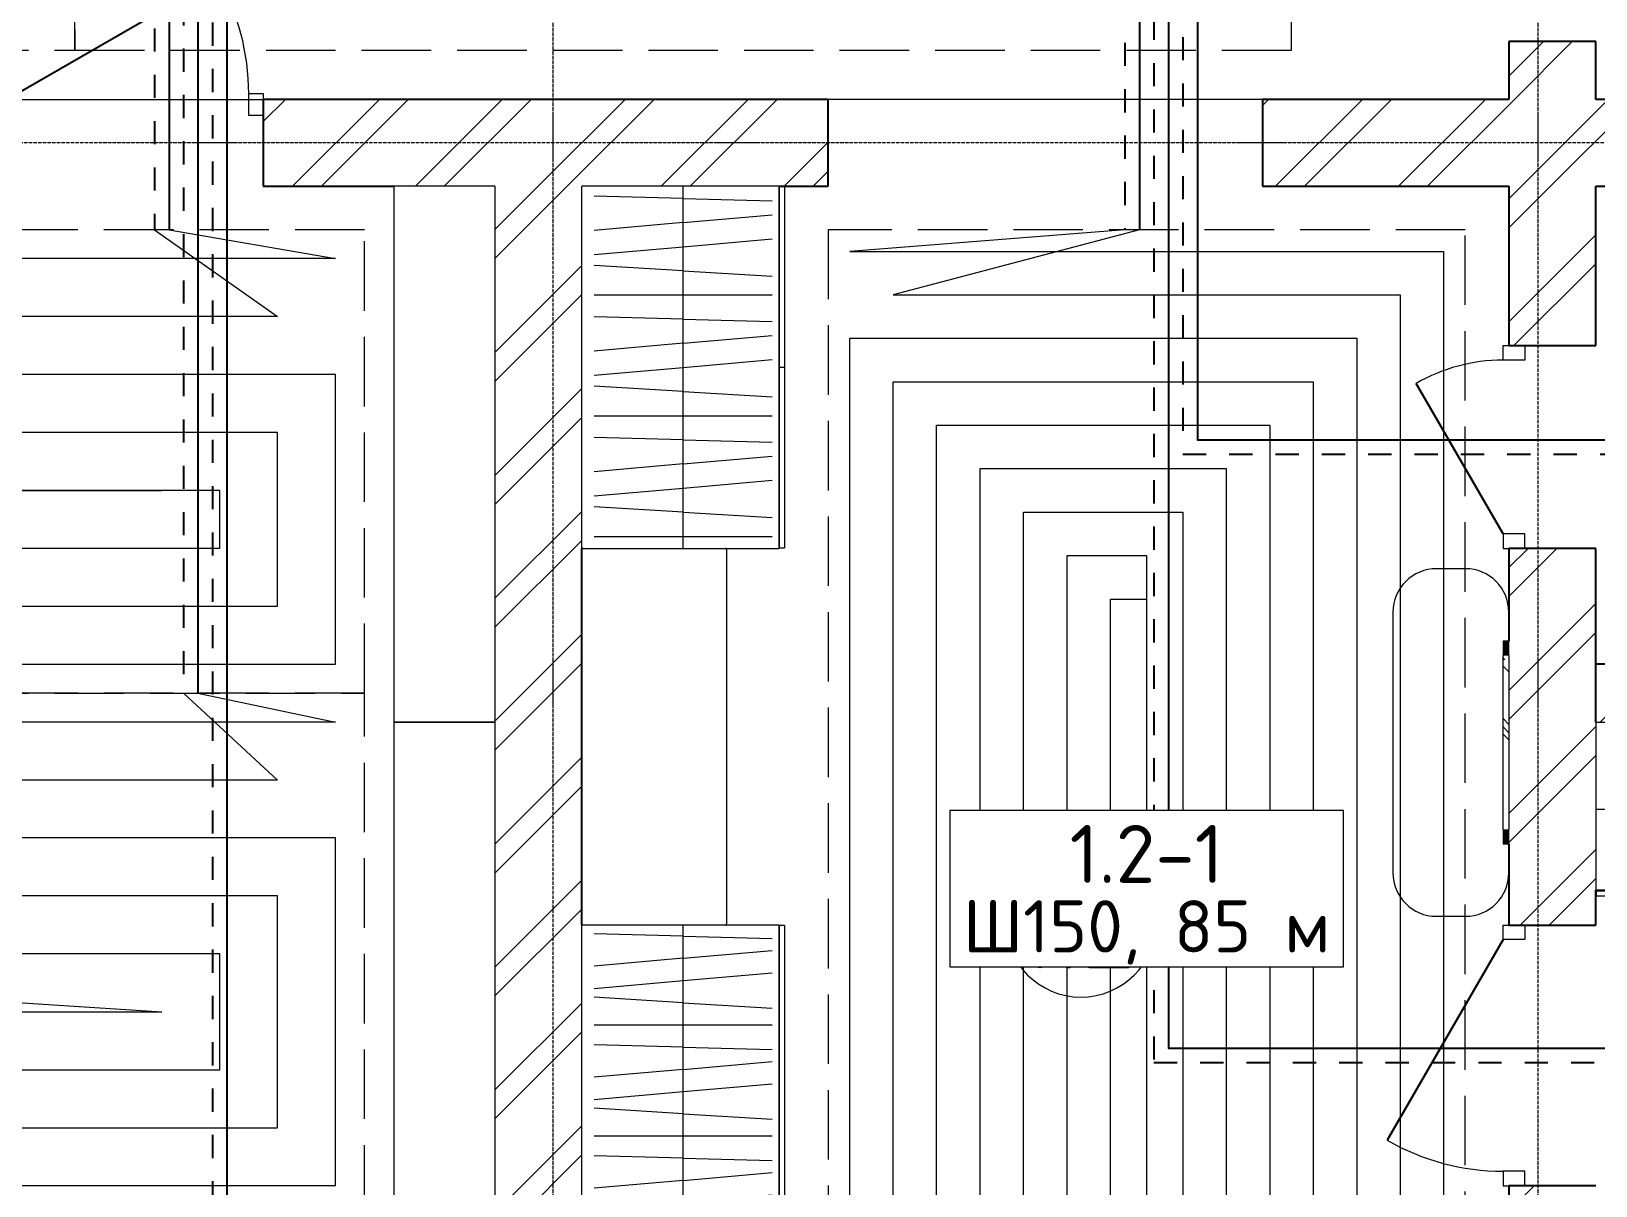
# Model space of a CAD drawing. Header units: millimetres. Extents: x -5016 to 22834, y -6019 to 18943.
# Drawn here: x 4299 to 9700, y 2700 to 6685 of the extents above; entities that cross this region are included whole.
import ezdxf
from ezdxf.enums import TextEntityAlignment as Align

# ---------------------------------------------------------------- set-up
doc = ezdxf.new("R2010")
doc.units = ezdxf.units.MM
for name, pattern in [('ОВ_ПУНКТ', [160, 80, -80]), ('ОВ_ШТРИХ', [330, 240, -90]), ('Осевая 12-2-2', [16, 12, -2, 0, -2])]:
    doc.linetypes.add(name, pattern=pattern)
for name, color, linetype, lineweight in [('A-AREA-IDEN', 8, 'Continuous', 13), ('A-DETL-GENF', 9, 'Continuous', 13), ('A-DOOR', 8, 'Continuous', 13), ('A-FLOR', 9, 'Continuous', 13), ('A-WALL', 8, 'Continuous', 13), ('A-WALL-PATT', 8, 'Continuous', 13), ('I-FURN', 9, 'Continuous', 13), ('S-GRID', 8, 'Continuous', 13), ('АР_подложка', 8, 'Continuous', 13), ('ОВ_марки', 7, 'Continuous', 18), ('ОВ_Т11', 6, 'Continuous', 35), ('ОВ_Т21', 4, 'Continuous', 35), ('ОВ_ТП', 1, 'Continuous', 13)]:
    doc.layers.add(name, color=color, linetype=linetype, lineweight=lineweight)
doc.styles.add('GOST', font='isocpeur.ttf', dxfattribs={"width": 0.9})
doc.styles.add('GOST Common', font='GOST_Common.ttf', dxfattribs={"height": 300})
pattern_1 = [(45, (0, 0), (-212.132, 212.132), []), (45, (0, 100), (-212.132, 212.132), [])]

# ---------------------------------------------------------------- blocks, each defined once
blk = doc.blocks.new('INT 18 Шкаф - INT 18 Шкаф-1563510-Этаж 1 - Планировка')
at = {"layer": 'A-DETL-GENF'}
for p, q in [((-1111.7, 307), (-1111.7, -307)), ((-1035, 0), (-1016.2, 307)), ((-985.3, 307), (-958.3, 0)), ((-881.7, 0), (-908.7, 307)), ((-805, 0), (-797.1, 307)), ((-728.3, 307), (-728.3, -307)), ((-651.7, 0), (-632.8, 307)), ((-602, 307), (-575, 0)), ((-498.3, 0), (-525.3, 307)), ((-421.7, 0), (-413.8, 307)), ((-345, 307), (-345, -307)), ((-268.3, 0), (-249.5, 307)), ((-218.7, 307), (-191.7, 0)), ((-115, 0), (-142, 307)), ((-38.3, 0), (-30.5, 307)), ((38.3, 307), (38.3, -307)), ((115, 0), (133.8, 307)), ((164.7, 307), (191.7, 0)), ((268.3, 0), (241.3, 307)), ((345, 0), (352.9, 307)), ((421.7, 307), (421.7, -307)), ((498.3, 0), (517.2, 307)), ((548, 307), (575, 0)), ((651.7, 0), (624.7, 307)), ((728.3, 0), (736.2, 307)), ((805, 307), (805, -307)), ((881.7, 0), (900.5, 307)), ((931.3, 307), (958.3, 0)), ((1035, 0), (1008, 307)), ((1111.7, 0), (1119.5, 307)), ((-1150, 0), (-766.7, 0)), ((-1035, 0), (-1053.8, -307)), ((-958.3, 0), (-931.3, -307)), ((-881.7, 0), (-854.7, -307)), ((-805, 0), (-812.9, -307)), ((-766.7, 0), (-383.3, 0)), ((-651.7, 0), (-670.5, -307)), ((-575, 0), (-548, -307)), ((-498.3, 0), (-471.3, -307)), ((-421.7, 0), (-429.5, -307)), ((-383.3, 0), (0, 0)), ((-268.3, 0), (-287.2, -307)), ((-191.7, 0), (-164.7, -307)), ((-115, 0), (-88, -307)), ((-38.3, 0), (-46.2, -307)), ((0, 0), (383.3, 0)), ((115, 0), (96.2, -307)), ((191.7, 0), (218.7, -307)), ((268.3, 0), (295.3, -307)), ((345, 0), (337.1, -307)), ((383.3, 0), (766.7, 0)), ((498.3, 0), (479.5, -307)), ((575, 0), (602, -307)), ((651.7, 0), (678.7, -307)), ((728.3, 0), (720.5, -307)), ((766.7, 0), (1150, 0)), ((881.7, 0), (862.8, -307)), ((958.3, 0), (985.3, -307)), ((1035, 0), (1062, -307)), ((1111.7, 0), (1103.8, -307))]:
    blk.add_line(p, q, dxfattribs=at)
at = {"layer": 'I-FURN'}
for p, q in [((-1150, 350), (1150, 350)), ((-1150, 350), (-1150, -330)), ((1150, -330), (1150, 350)), ((1150, -330), (-1150, -330)), ((-1148.5, -332), (-0.8, -332)), ((-1148.5, -332), (-1148.5, -350)), ((-0.8, -350), (-1148.5, -350)), ((-0.8, -350), (-0.8, -332)), ((0.8, -332), (1148.5, -332)), ((0.8, -332), (0.8, -350)), ((1148.5, -350), (0.8, -350)), ((1148.5, -350), (1148.5, -332))]:
    blk.add_line(p, q, dxfattribs=at)
blk = doc.blocks.new('INT 18 Шкаф - INT 18 Шкаф-1563560-Этаж 1 - Планировка')
at = {"layer": 'A-DETL-GENF'}
for p, q in [((-1311.4, 307), (-1311.4, -207)), ((-1234.3, 50), (-1215.5, 307)), ((-1184.1, 307), (-1157.1, 50)), ((-1080, 50), (-1107, 307)), ((-1002.9, 50), (-995, 307)), ((-925.7, 307), (-925.7, -207)), ((-848.6, 50), (-829.7, 307)), ((-798.4, 307), (-771.4, 50)), ((-694.3, 50), (-721.3, 307)), ((-617.1, 50), (-609.3, 307)), ((-540, 307), (-540, -207)), ((-462.9, 50), (-444, 307)), ((-412.7, 307), (-385.7, 50)), ((-308.6, 50), (-335.6, 307)), ((-231.4, 50), (-223.6, 307)), ((-154.3, 307), (-154.3, -207)), ((-77.1, 50), (-58.3, 307)), ((-27, 307), (0, 50)), ((77.1, 50), (50.1, 307)), ((154.3, 50), (162.1, 307)), ((231.4, 307), (231.4, -207)), ((308.6, 50), (327.4, 307)), ((358.7, 307), (385.7, 50)), ((462.9, 50), (435.9, 307)), ((540, 50), (547.9, 307)), ((617.1, 307), (617.1, -207)), ((694.3, 50), (713.1, 307)), ((744.4, 307), (771.4, 50)), ((848.6, 50), (821.6, 307)), ((925.7, 50), (933.6, 307)), ((1002.9, 307), (1002.9, -207)), ((1080, 50), (1098.8, 307)), ((1130.1, 307), (1157.1, 50)), ((1234.3, 50), (1207.3, 307)), ((1311.4, 50), (1319.3, 307)), ((-1350, 50), (-964.3, 50)), ((-1234.3, 50), (-1253.1, -207)), ((-1157.1, 50), (-1130.1, -207)), ((-1080, 50), (-1053, -207)), ((-1002.9, 50), (-1010.7, -207)), ((-964.3, 50), (-578.6, 50)), ((-848.6, 50), (-867.4, -207)), ((-771.4, 50), (-744.4, -207)), ((-694.3, 50), (-667.3, -207)), ((-617.1, 50), (-625, -207)), ((-578.6, 50), (-192.9, 50)), ((-462.9, 50), (-481.7, -207)), ((-385.7, 50), (-358.7, -207)), ((-308.6, 50), (-281.6, -207)), ((-231.4, 50), (-239.3, -207)), ((-192.9, 50), (192.9, 50)), ((-77.1, 50), (-96, -207)), ((0, 50), (27, -207)), ((77.1, 50), (104.1, -207)), ((154.3, 50), (146.4, -207)), ((192.9, 50), (578.6, 50)), ((308.6, 50), (289.7, -207)), ((385.7, 50), (412.7, -207)), ((462.9, 50), (489.9, -207)), ((540, 50), (532.1, -207)), ((578.6, 50), (964.3, 50)), ((694.3, 50), (675.5, -207)), ((771.4, 50), (798.4, -207)), ((848.6, 50), (875.6, -207)), ((925.7, 50), (917.9, -207)), ((964.3, 50), (1350, 50)), ((1080, 50), (1061.2, -207)), ((1157.1, 50), (1184.1, -207)), ((1234.3, 50), (1261.3, -207)), ((1311.4, 50), (1303.6, -207))]:
    blk.add_line(p, q, dxfattribs=at)
at = {"layer": 'I-FURN'}
for p, q in [((-1350, 350), (1350, 350)), ((-1350, 350), (-1350, -230)), ((1350, -230), (1350, 350)), ((1350, -230), (-1350, -230)), ((-1348.5, -232), (-0.8, -232)), ((-1348.5, -232), (-1348.5, -250)), ((-0.8, -250), (-1348.5, -250)), ((-0.8, -250), (-0.8, -232)), ((0.8, -232), (1348.5, -232)), ((0.8, -232), (0.8, -250)), ((1348.5, -250), (0.8, -250)), ((1348.5, -250), (1348.5, -232))]:
    blk.add_line(p, q, dxfattribs=at)
blk = doc.blocks.new('INT 15 Тумба овальная - INT 15 Тумба овальная-1356788-Этаж 1 - Планировка')
at = {"layer": 'I-FURN'}
for p, q in [((450, 200), (-450, 200)), ((-600, 50), (-600, -50)), ((600, -50), (600, 50))]:
    blk.add_line(p, q, dxfattribs=at)
for centre, start, end in [((-450, 50), 90, 180), ((450, 50), 360, 90), ((-450, -50), 180, 270), ((450, -50), 270, 360)]:
    blk.add_arc(centre, 150, start, end, dxfattribs=at)
blk = doc.blocks.new('INT 19 Дверь межкомнатная одностворчатая - 900 х 2370 _800_ Глухое Л-НАР-1569038-Этаж 1 - Планировка')
at = {"layer": 'A-DOOR', "lineweight": 25}
blk.add_line((400, 170), (-292.8, 570), dxfattribs=at)
at = {"layer": 'A-DOOR'}
for p, q in [((-400, 170), (-450, 170)), ((-450, 170), (-450, 95)), ((-400, 95), (-400, 170)), ((400, 95), (400, 170)), ((400, 170), (450, 170)), ((450, 170), (450, 95)), ((-450, 95), (-400, 95)), ((450, 95), (400, 95))]:
    blk.add_line(p, q, dxfattribs=at)
blk.add_arc((400, 170), 800, 150, 180, dxfattribs=at)
blk = doc.blocks.new('INT 19 Дверь межкомнатная одностворчатая - 700х 2370 _800_ Глухое П-НАР-1569042-Этаж 1 - Планировка')
at = {"layer": 'A-DOOR', "lineweight": 25}
blk.add_line((-300, 170), (219.6, 470), dxfattribs=at)
at = {"layer": 'A-DOOR'}
for p, q in [((-300, 170), (-350, 170)), ((-350, 170), (-350, 95)), ((-300, 95), (-300, 170)), ((300, 95), (300, 170)), ((300, 170), (350, 170)), ((350, 170), (350, 95)), ((-350, 95), (-300, 95)), ((350, 95), (300, 95))]:
    blk.add_line(p, q, dxfattribs=at)
blk.add_arc((-300, 170), 600, 360, 30, dxfattribs=at)
blk = doc.blocks.new('INT 19 Дверь межкомнатная одностворчатая - 900 х 2370 _800_ Глухое П-НАР-1569046-Этаж 1 - Планировка')
at = {"layer": 'A-DOOR', "lineweight": 25}
blk.add_line((-400, 170), (292.8, 570), dxfattribs=at)
at = {"layer": 'A-DOOR'}
for p, q in [((-400, 170), (-450, 170)), ((-450, 170), (-450, 95)), ((-400, 95), (-400, 170)), ((400, 95), (400, 170)), ((400, 170), (450, 170)), ((450, 170), (450, 95)), ((-450, 95), (-400, 95)), ((450, 95), (400, 95))]:
    blk.add_line(p, q, dxfattribs=at)
blk.add_arc((-400, 170), 800, 360, 30, dxfattribs=at)
blk = doc.blocks.new('INT 18 Шкаф - INT 18 Шкаф-1563750-Этаж 1 - Планировка')
at = {"layer": 'I-FURN'}
for p, q in [((-925, 350), (925, 350)), ((-925, 350), (-925, 2)), ((925, 2), (925, 350)), ((925, 2), (-925, 2))]:
    blk.add_line(p, q, dxfattribs=at)
blk = doc.blocks.new('INT 18 Шкаф - INT 18 Шкаф-1566372-Этаж 1 - Планировка')
at = {"layer": 'A-DETL-GENF'}
for p, q in [((-583.3, 307), (-583.3, -307)), ((-500, 0), (-481.2, 307)), ((-443.7, 307), (-416.7, 0)), ((-333.3, 0), (-360.3, 307)), ((-250, 0), (-242.1, 307)), ((-166.7, 307), (-166.7, -307)), ((-83.3, 0), (-64.5, 307)), ((-27, 307), (0, 0)), ((83.3, 0), (56.3, 307)), ((166.7, 0), (174.5, 307)), ((250, 307), (250, -307)), ((333.3, 0), (352.2, 307)), ((389.7, 307), (416.7, 0)), ((500, 0), (473, 307)), ((583.3, 0), (591.2, 307)), ((-625, 0), (-208.3, 0)), ((-500, 0), (-518.8, -307)), ((-416.7, 0), (-389.7, -307)), ((-333.3, 0), (-306.3, -307)), ((-250, 0), (-257.9, -307)), ((-208.3, 0), (208.3, 0)), ((-83.3, 0), (-102.2, -307)), ((0, 0), (27, -307)), ((83.3, 0), (110.3, -307)), ((166.7, 0), (158.8, -307)), ((208.3, 0), (625, 0)), ((333.3, 0), (314.5, -307)), ((416.7, 0), (443.7, -307)), ((500, 0), (527, -307)), ((583.3, 0), (575.5, -307))]:
    blk.add_line(p, q, dxfattribs=at)
at = {"layer": 'I-FURN'}
for p, q in [((-625, 350), (625, 350)), ((-625, 350), (-625, -330)), ((625, -330), (625, 350)), ((625, -330), (-625, -330)), ((-623.5, -332), (-0.8, -332)), ((-623.5, -332), (-623.5, -350)), ((-0.8, -350), (-623.5, -350)), ((-0.8, -350), (-0.8, -332)), ((0.8, -332), (623.5, -332)), ((0.8, -332), (0.8, -350)), ((623.5, -350), (0.8, -350)), ((623.5, -350), (623.5, -332))]:
    blk.add_line(p, q, dxfattribs=at)
blk = doc.blocks.new('INT Банкетка - INT Банкетка-1566404-Этаж 1 - Планировка')
at = {"layer": 'I-FURN'}
blk.add_line((-645, -250), (645, -250), dxfattribs=at)
at = {"layer": 'I-FURN', "flags": 128}
for points in [[(-645, 250), (-645.2, 250), (-645.4, 250), (-645.6, 250), (-645.8, 249.9), (-646, 249.9), (-646.2, 249.9), (-646.4, 249.8), (-646.6, 249.7), (-646.8, 249.7), (-646.9, 249.6), (-647.1, 249.5), (-647.3, 249.4), (-647.5, 249.3), (-647.7, 249.2), (-647.8, 249.1), (-648, 249), (-648.1, 248.9), (-648.3, 248.8), (-648.4, 248.6), (-648.6, 248.5), (-648.7, 248.3), (-648.9, 248.2), (-649, 248), (-649.1, 247.9), (-649.2, 247.7), (-649.3, 247.5), (-649.4, 247.4), (-649.5, 247.2), (-649.6, 247), (-649.7, 246.8), (-649.7, 246.6), (-649.8, 246.4), (-649.8, 246.2), (-649.9, 246), (-649.9, 245.8), (-650, 245.7), (-650, 245.5), (-650, 245.3), (-650, 245.1)], [(-649.1, 247.9), (-649.2, 247.7), (-649.3, 247.5), (-649.4, 247.4), (-649.5, 247.2), (-649.6, 247), (-649.7, 246.8), (-649.7, 246.6), (-649.8, 246.4), (-649.8, 246.2), (-649.9, 246), (-649.9, 245.8), (-650, 245.7), (-650, 245.5), (-650, 245.3), (-650, 245.1)], [(-645, 250), (-645.2, 250), (-645.4, 250), (-645.6, 250), (-645.8, 249.9), (-646, 249.9), (-646.2, 249.9), (-646.4, 249.8), (-646.6, 249.7), (-646.8, 249.7), (-646.9, 249.6), (-647.1, 249.5), (-647.3, 249.4), (-647.5, 249.3), (-647.7, 249.2), (-647.8, 249.1)], [(647.9, 249.1), (647.7, 249.2), (647.5, 249.3), (647.4, 249.4), (647.2, 249.5), (647, 249.6), (646.8, 249.7), (646.6, 249.7), (646.4, 249.8), (646.2, 249.8), (646, 249.9), (645.8, 249.9), (645.7, 250), (645.5, 250), (645.3, 250), (645.1, 250)], [(650, 245), (650, 245.2), (650, 245.4), (650, 245.6), (649.9, 245.8), (649.9, 246), (649.9, 246.2), (649.8, 246.4), (649.7, 246.6), (649.7, 246.8), (649.6, 246.9), (649.5, 247.1), (649.4, 247.3), (649.3, 247.5), (649.2, 247.7), (649.1, 247.8), (649, 248), (648.9, 248.1), (648.8, 248.3), (648.6, 248.4), (648.5, 248.6), (648.3, 248.7), (648.2, 248.9), (648, 249), (647.9, 249.1), (647.7, 249.2), (647.5, 249.3), (647.4, 249.4), (647.2, 249.5), (647, 249.6), (646.8, 249.7), (646.6, 249.7), (646.4, 249.8), (646.2, 249.8), (646, 249.9), (645.8, 249.9), (645.7, 250), (645.5, 250), (645.3, 250), (645.1, 250)], [(650, 245), (650, 245.2), (650, 245.4), (650, 245.6), (649.9, 245.8), (649.9, 246), (649.9, 246.2), (649.8, 246.4), (649.7, 246.6), (649.7, 246.8), (649.6, 246.9), (649.5, 247.1), (649.4, 247.3), (649.3, 247.5), (649.2, 247.7), (649.1, 247.8)], [(-650, -245), (-650, -245.2), (-650, -245.4), (-650, -245.6), (-649.9, -245.8), (-649.9, -246), (-649.9, -246.2), (-649.8, -246.4), (-649.7, -246.6), (-649.7, -246.8), (-649.6, -246.9), (-649.5, -247.1), (-649.4, -247.3), (-649.3, -247.5), (-649.2, -247.7), (-649.1, -247.8)], [(-650, -245), (-650, -245.2), (-650, -245.4), (-650, -245.6), (-649.9, -245.8), (-649.9, -246), (-649.9, -246.2), (-649.8, -246.4), (-649.7, -246.6), (-649.7, -246.8), (-649.6, -246.9), (-649.5, -247.1), (-649.4, -247.3), (-649.3, -247.5), (-649.2, -247.7), (-649.1, -247.8), (-649, -248), (-648.9, -248.1), (-648.8, -248.3), (-648.6, -248.4), (-648.5, -248.6), (-648.3, -248.7), (-648.2, -248.9), (-648, -249), (-647.9, -249.1), (-647.7, -249.2), (-647.5, -249.3), (-647.4, -249.4), (-647.2, -249.5), (-647, -249.6), (-646.8, -249.7), (-646.6, -249.7), (-646.4, -249.8), (-646.2, -249.8), (-646, -249.9), (-645.8, -249.9), (-645.7, -250), (-645.5, -250), (-645.3, -250), (-645.1, -250), (-645, -250)], [(-647.9, -249.1), (-647.7, -249.2), (-647.5, -249.3), (-647.4, -249.4), (-647.2, -249.5), (-647, -249.6), (-646.8, -249.7), (-646.6, -249.7), (-646.4, -249.8), (-646.2, -249.8), (-646, -249.9), (-645.8, -249.9), (-645.7, -250), (-645.5, -250), (-645.3, -250), (-645.1, -250)], [(645, -250), (645.2, -250), (645.4, -250), (645.6, -250), (645.8, -249.9), (646, -249.9), (646.2, -249.9), (646.4, -249.8), (646.6, -249.7), (646.8, -249.7), (646.9, -249.6), (647.1, -249.5), (647.3, -249.4), (647.5, -249.3), (647.7, -249.2), (647.8, -249.1), (648, -249), (648.1, -248.9), (648.3, -248.8), (648.4, -248.6), (648.6, -248.5), (648.7, -248.3), (648.9, -248.2), (649, -248), (649.1, -247.9), (649.2, -247.7), (649.3, -247.5), (649.4, -247.4), (649.5, -247.2), (649.6, -247), (649.7, -246.8), (649.7, -246.6), (649.8, -246.4), (649.8, -246.2), (649.9, -246), (649.9, -245.8), (650, -245.7), (650, -245.5), (650, -245.3), (650, -245.1)], [(645, -250), (645.2, -250), (645.4, -250), (645.6, -250), (645.8, -249.9), (646, -249.9), (646.2, -249.9), (646.4, -249.8), (646.6, -249.7), (646.8, -249.7), (646.9, -249.6), (647.1, -249.5), (647.3, -249.4), (647.5, -249.3), (647.7, -249.2), (647.8, -249.1)], [(649.1, -247.9), (649.2, -247.7), (649.3, -247.5), (649.4, -247.4), (649.5, -247.2), (649.6, -247), (649.7, -246.8), (649.7, -246.6), (649.8, -246.4), (649.8, -246.2), (649.9, -246), (649.9, -245.8), (650, -245.7), (650, -245.5), (650, -245.3), (650, -245.1)]]:
    blk.add_lwpolyline(points, dxfattribs=at)
blk = doc.blocks.new('FP_18-Этаж 1 - Планировка')
at = {"layer": 'I-FURN', "true_color": 0xf4f4f4}
blk.add_hatch(color=7, dxfattribs=at).paths.add_polyline_path([(-300, 0), (-350, 0), (-350, -20), (-300, -20)])
blk = doc.blocks.new('FP_19-Этаж 1 - Планировка')
at = {"layer": 'I-FURN', "true_color": 0xf4f4f4}
blk.add_hatch(color=7, dxfattribs=at).paths.add_polyline_path([(350, -20), (350, 0), (300, 0), (300, -20), (348.3, -20)])
blk = doc.blocks.new('FP_20-Этаж 1 - Планировка')
at = {"layer": 'I-FURN'}
blk.add_line((-350, 0), (-350, -20), dxfattribs=at)
blk = doc.blocks.new('FP_21-Этаж 1 - Планировка')
at = {"layer": 'I-FURN'}
blk.add_line((350, -20), (350, 0), dxfattribs=at)
blk = doc.blocks.new('INT 03 Зеркало - Зеркало-1566474-Этаж 1 - Планировка')
at = {"layer": 'I-FURN', "true_color": 0x808080}
h = blk.add_hatch(dxfattribs=at)
h.set_pattern_fill('FP_2', color=8, style=0, pattern_type=2)
h.set_pattern_definition([(225, (551.7, -90), (-630, -6e-14), [61.16, -829.8]), (225, (567.4, -49.8), (-630, -6e-14), [180, -710.96]), (225, (525.2, -63.5), (-630, -6e-14), [61.16, -829.8]), (225, (341.7, -187.8), (-630, -6e-14), [61.16, -829.8]), (225, (378.6, -126.4), (-630, -6e-14), [210, -680.96]), (225, (351.5, -125), (-630, -6e-14), [112.5, -778.46]), (225, (176.7, -45), (-630, -6e-14), [124.8, -766.16]), (225, (164.44, -32.75), (-630, -6e-14), [204.13, -686.82]), (225, (118.04, -50.63), (-630, -6e-14), [79.34, -811.62]), (225, (551.7, -420), (-630, -6e-14), [61.16, -829.8]), (225, (550.54, -396.65), (-630, -6e-14), [156.2, -734.76]), (225, (561.5, -357.2), (-630, -6e-14), [112.5, -778.46]), (225, (316.9, -493), (-630, -6e-14), [61.16, -829.8]), (225, (359.2, -426.2), (-630, -6e-14), [217.65, -673.3]), (225, (299.95, -456.94), (-630, -6e-14), [74.67, -816.28]), (225, (131.7, -420), (-630, -6e-14), [112.5, -778.46]), (225, (168.6, -358.6), (-630, -6e-14), [210, -680.96]), (225, (118.04, -380.63), (-630, -6e-14), [79.34, -811.62])])
h.paths.add_polyline_path([(300, 0), (-300, 0), (-300, -20), (300, -20)])
at = {"layer": 'I-FURN'}
for p, q in [((-300, 0), (-350, 0)), ((-300, 0), (300, 0)), ((350, 0), (300, 0)), ((-350, -20), (-300, -20)), ((300, -20), (-300, -20)), ((300, -20), (350, -20))]:
    blk.add_line(p, q, dxfattribs=at)
for name in ['FP_18-Этаж 1 - Планировка', 'FP_20-Этаж 1 - Планировка', 'FP_19-Этаж 1 - Планировка', 'FP_21-Этаж 1 - Планировка']:
    blk.add_blockref(name, (0, 0), dxfattribs=at)
blk = doc.blocks.new('INT Марка помещения - Номер помещения _ Площадь _ Имя-1615504-Этаж 1 - Планировка')
at = {"layer": 'A-AREA-IDEN'}
for start, end in [(360, 180), (180, 360)]:
    blk.add_arc((0, 0), 2.6, start, end, dxfattribs=at)
blk = doc.blocks.new('АР_План_1_этажа')
at = {"layer": 'A-WALL-PATT', "lineweight": 9}
h = blk.add_hatch(dxfattribs=at)
h.set_pattern_fill('FP_1', color=256, style=0, pattern_type=2)
h.set_pattern_definition(pattern_1)
h.paths.add_polyline_path([(11568.2, 5972.6), (11868.2, 5972.6), (11868.2, 7372.6), (11568.2, 7372.6)])
h.paths.add_polyline_path([(11680.5, 8272.6), (11868.2, 8272.6), (11868.2, 9572.6), (11568.2, 9572.6), (11568.2, 8272.6)])
h.paths.add_polyline_path([(11568.2, 10272.6), (11868.2, 10272.6), (11868.2, 10822.6), (11568.2, 10822.6)])
h.paths.add_polyline_path([(11868.2, 11122.6), (11868.2, 11322.6), (11568.2, 11322.6), (11568.2, 11122.6)])
h.paths.add_polyline_path([(11568.2, 12822.6), (11868.2, 12822.6), (11868.2, 18272.6), (11568.2, 18272.6), (11568.2, 12924.3)])
h = blk.add_hatch(dxfattribs=at)
h.set_pattern_fill('FP_1', color=256, style=0, pattern_type=2)
h.set_pattern_definition(pattern_1)
h.paths.add_polyline_path([(14568.2, 10822.6), (14568.2, 11122.6), (10718.2, 11122.6), (10718.2, 10822.6), (14207.7, 10822.6)])
h.paths.add_polyline_path([(9153.3, 10822.6), (9218.2, 10822.6), (9218.2, 11122.6), (7268.2, 11122.6), (7268.2, 10822.6), (9048.2, 10822.6)])
h.paths.add_polyline_path([(6368.2, 10822.6), (6368.2, 11122.6), (2368.2, 11122.6), (2368.2, 10822.6), (6265.1, 10822.6)])
h = blk.add_hatch(dxfattribs=at)
h.set_pattern_fill('FP_1', color=256, style=0, pattern_type=2)
h.set_pattern_definition(pattern_1)
h.paths.add_polyline_path([(8068.2, 5972.6), (8368.2, 5972.6), (8368.2, 10822.6), (8068.2, 10822.6), (8068.2, 7122.6)])
h = blk.add_hatch(dxfattribs=at)
h.set_pattern_fill('FP_1', color=256, style=0, pattern_type=2)
h.set_pattern_definition(pattern_1)
h.paths.add_polyline_path([(14568.2, 8972.6), (14568.2, 9172.6), (11868.2, 9172.6), (11868.2, 8972.6), (13485.7, 8972.6)])
at = {"layer": 'A-FLOR'}
for p, q in [((6368.2, 11122.6), (7268.2, 11122.6)), ((10718.2, 11122.6), (9218.2, 11122.6))]:
    blk.add_line(p, q, dxfattribs=at)
at = {"layer": 'A-WALL', "lineweight": 25}
for p, q in [((11568.2, 11322.6), (11568.2, 11122.6)), ((11868.2, 11322.6), (11568.2, 11322.6)), ((11868.2, 11122.6), (11868.2, 11322.6)), ((9218.2, 11122.6), (7268.2, 11122.6)), ((7268.2, 11122.6), (7268.2, 10822.6)), ((9218.2, 10822.6), (9218.2, 11122.6)), ((11568.2, 11122.6), (10718.2, 11122.6)), ((10718.2, 11122.6), (10718.2, 10822.6)), ((14568.2, 11122.6), (11868.2, 11122.6)), ((7268.2, 10822.6), (7720.2, 10822.6)), ((9048.2, 10822.6), (9218.2, 10822.6)), ((10718.2, 10822.6), (11568.2, 10822.6)), ((11568.2, 10822.6), (11568.2, 10272.6)), ((11868.2, 10822.6), (14568.2, 10822.6)), ((11868.2, 10272.6), (11868.2, 10822.6)), ((11568.2, 10272.6), (11868.2, 10272.6)), ((8368.2, 8272.6), (8368.2, 9572.6)), ((11568.2, 9572.6), (11568.2, 9252.6)), ((11868.2, 9572.6), (11568.2, 9572.6)), ((11868.2, 8972.6), (11868.2, 9572.6)), ((14568.2, 9172.6), (11868.2, 9172.6)), ((11568.2, 8552.6), (11568.2, 8272.6)), ((11868.2, 8272.6), (11868.2, 8392.6)), ((11568.2, 8272.6), (11868.2, 8272.6)), ((11568.2, 7372.6), (11568.2, 5972.6)), ((11868.2, 7372.6), (11568.2, 7372.6))]:
    blk.add_line(p, q, dxfattribs=at)
at = {"layer": 'S-GRID', "color": 251, "linetype": 'Осевая 12-2-2', "true_color": 0x646464}
for p, q in [((8268.2, 22574.8), (8268.2, -1346.2)), ((11668.2, 22574.8), (11668.2, -1346.2)), ((23375.6, 10972.6), (-1176.1, 10972.6))]:
    blk.add_line(p, q, dxfattribs=at)
at = {"layer": 'A-AREA-IDEN', "xscale": 99.99999999999993, "yscale": 99.99999999999993, "zscale": 99.99999999999993}
blk.add_blockref('INT Марка помещения - Номер помещения _ Площадь _ Имя-1615504-Этаж 1 - Планировка', (10091, 8283.8), dxfattribs=at)
at = {"layer": 'A-DOOR', "lineweight": 25}
blk.add_blockref('INT 19 Дверь межкомнатная одностворчатая - 900 х 2370 _800_ Глухое П-НАР-1569046-Этаж 1 - Планировка', (6818.2, 10972.6), dxfattribs=at)
at = {"layer": 'A-DOOR', "lineweight": 25, "rotation": 89.99999999999993}
for name, p in [('INT 19 Дверь межкомнатная одностворчатая - 700х 2370 _800_ Глухое П-НАР-1569042-Этаж 1 - Планировка', (11718.2, 9922.6)), ('INT 19 Дверь межкомнатная одностворчатая - 900 х 2370 _800_ Глухое Л-НАР-1569038-Этаж 1 - Планировка', (11718.2, 7822.6))]:
    blk.add_blockref(name, p, dxfattribs=at)
at = {"layer": 'I-FURN'}
for name, p, rotation in [('INT 18 Шкаф - INT 18 Шкаф-1563750-Этаж 1 - Планировка', (7718.2, 9897.6), 269.9999999999997), ('INT 18 Шкаф - INT 18 Шкаф-1566372-Этаж 1 - Планировка', (8718.2, 10197.6), 89.99999999999993), ('INT Банкетка - INT Банкетка-1566404-Этаж 1 - Планировка', (8618.2, 8922.6), 89.9999999999999), ('INT 15 Тумба овальная - INT 15 Тумба овальная-1356788-Этаж 1 - Планировка', (11368.2, 8902.6), 89.9999999999999), ('INT 03 Зеркало - Зеркало-1566474-Этаж 1 - Планировка', (11568.2, 8902.6), 270.0000000000007), ('INT 18 Шкаф - INT 18 Шкаф-1563750-Этаж 1 - Планировка', (7718.2, 8047.6), 269.9999999999997), ('INT 18 Шкаф - INT 18 Шкаф-1563510-Этаж 1 - Планировка', (8718.2, 7122.6), 89.99999999999993)]:
    blk.add_blockref(name, p, dxfattribs=dict(at, rotation=rotation))
blk.add_blockref('INT 18 Шкаф - INT 18 Шкаф-1563560-Этаж 1 - Планировка', (13218.2, 8622.6), dxfattribs=at)
at = {"layer": 'A-AREA-IDEN', "insert": (9862, 8422.5), "char_height": 300, "width": 561.181, "attachment_point": 1, "style": 'GOST Common'}
blk.add_mtext('1.2', dxfattribs=at)

msp = doc.modelspace()

# ---------------------------------------------------------------- block references
at = {"layer": 'АР_подложка'}
msp.add_blockref('АР_План_1_этажа', (-2168, -4673), dxfattribs=at)

# ---------------------------------------------------------------- next in the draw order: linework, layer by layer
at = {"layer": 'ОВ_Т11', "lineweight": 25}
for points in [[(15295, 11000), (15295, 9895), (11925, 9895), (11925, 7285), (4775, 7285), (4775, 6000)], [(15365, 11000), (15365, 9825), (11995, 9825), (11995, 7215), (4875, 7215), (4875, 4400)], [(15435, 11000), (15435, 9755), (12065, 9755), (12065, 7145), (4975, 7145), (4975, 2600)], [(13025, 9050), (13025, 9545), (12135, 9545), (12135, 7075), (8125, 7075), (8125, 6000)], [(12955, 9050), (12955, 9475), (12205, 9475), (12205, 7005), (8225, 7005), (8225, 3175), (10350, 3175)], [(12885, 9050), (12885, 9405), (12275, 9405), (12275, 6935), (8325, 6935), (8325, 5275), (10350, 5275)]]:
    msp.add_lwpolyline(points, dxfattribs=at)
at = {"layer": 'ОВ_Т11', "lineweight": 18}
for points in [[(4775, 6000), (5350, 5900), (850, 5900), (850, 4500), (5350, 4500), (5350, 5500), (1250, 5500), (1250, 4900), (4950, 4900), (4950, 5100), (1250, 5100), (4750, 5100)], [(8075, 6000), (7125, 5925), (9175, 5925), (9175, 1525), (7125, 1525), (7125, 5625), (8875, 5625), (8875, 1825), (7425, 1825), (7425, 5325), (8575, 5325), (8575, 2125), (7725, 2125), (7725, 5025), (8275, 5025), (8275, 2425), (8025, 2425), (8025, 4725), (8150, 4725), (8150, 2425), (8150, 2275)], [(4875, 4400), (5350, 4300), (850, 4300), (850, 2700), (5350, 2700), (5350, 3900), (1250, 3900), (1250, 3100), (4950, 3100), (4950, 3500), (1650, 3500), (4750, 3300)]]:
    msp.add_lwpolyline(points, dxfattribs=at)
at = {"layer": 'ОВ_Т21', "linetype": 'ОВ_ПУНКТ', "lineweight": 25}
for points in [[(15245, 11000), (15245, 9945), (11875, 9945), (11875, 7335), (4725, 7335), (4725, 6000)], [(15315, 11000), (15315, 9875), (11945, 9875), (11945, 7265), (4825, 7265), (4825, 4400)], [(15385, 11000), (15385, 9805), (12015, 9805), (12015, 7195), (4925, 7195), (4925, 2600)], [(13075, 9050), (13075, 9595), (12085, 9595), (12085, 7125), (8075, 7125), (8075, 6000)], [(13005, 9050), (13005, 9525), (12155, 9525), (12155, 7055), (8175, 7055), (8175, 3125), (10350, 3125)], [(12935, 9050), (12935, 9455), (12225, 9455), (12225, 6985), (8275, 6985), (8275, 5225), (10350, 5225)]]:
    msp.add_lwpolyline(points, dxfattribs=at)
at = {"layer": 'ОВ_Т21', "lineweight": 18}
for points in [[(4725, 6000), (5150, 5700), (1050, 5700), (1050, 4700), (5150, 4700), (5150, 5300), (1450, 5300), (1450, 5100), (4750, 5100)], [(8125, 6000), (7275, 5775), (9025, 5775), (9025, 1675), (7275, 1675), (7275, 5475), (8725, 5475), (8725, 1975), (7575, 1975), (7575, 5175), (8425, 5175), (8425, 2275), (7875, 2275), (7875, 4875), (8150, 4875), (8150, 2275)], [(4825, 4400), (5150, 4100), (1050, 4100), (1050, 2900), (5150, 2900), (5150, 3700), (1450, 3700), (1450, 3300), (4750, 3300)]]:
    msp.add_lwpolyline(points, dxfattribs=at)
at = {"layer": 'ОВ_ТП', "linetype": 'ОВ_ШТРИХ'}
for points in [[(750, 6620), (4450, 6620), (4450, 9810), (750, 9810)], [(4450, 6620), (8650, 6620), (8650, 9000), (4450, 9000)], [(750, 4400), (5450, 4400), (5450, 6000), (750, 6000)], [(7050, 1450), (9250, 1450), (9250, 6000), (7050, 6000)], [(750, 2600), (5450, 2600), (5450, 4400), (750, 4400)]]:
    msp.add_lwpolyline(points, close=True, dxfattribs=at)

# ---------------------------------------------------------------- next in the draw order: wipeouts: each hides what was drawn before it
msp.add_wipeout([(7470, 3455), (8830, 3455), (8830, 3995), (7470, 3995)])

# ---------------------------------------------------------------- next in the draw order: linework, layer by layer
at = {"layer": 'ОВ_марки'}
msp.add_lwpolyline([(7470, 3455), (8830, 3455), (8830, 3995), (7470, 3995)], close=True, dxfattribs=at)

# ---------------------------------------------------------------- next in the draw order: texts
at = {"layer": 'ОВ_марки', "style": 'GOST'}
for s, height, p in [('1.2-1', 200, (8150, 3845)), ('Ш150, 85 м', 180, (8150, 3595))]:
    msp.add_text(s, height=height, dxfattribs=at).set_placement(p, align=Align.MIDDLE_CENTER)

doc.saveas('drawing.dxf')
